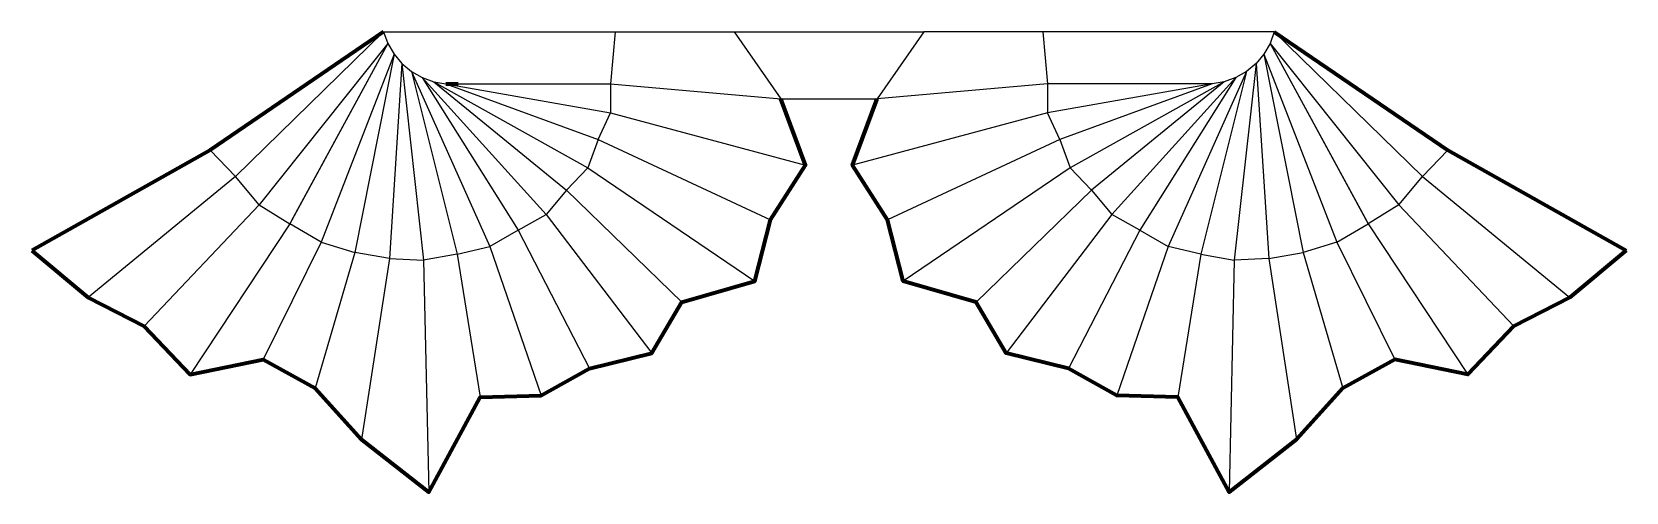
# Model space of a CAD drawing. Header units: millimetres. Extents: x 958 to 1183, y -103 to -38.
import ezdxf

# ---------------------------------------------------------------- set-up
doc = ezdxf.new("R2010")
doc.units = ezdxf.units.MM
for name, color, linetype, true_color in [('图层 01', 5, 'Continuous', 0x0000ff), ('图层 02', 1, 'Continuous', 0xff0000), ('默认值', 18, 'Continuous', 0x000000)]:
    doc.layers.add(name, color=color, linetype=linetype, true_color=true_color)
doc.layers.add('图层 03', color=18, linetype='Continuous', lineweight=200, true_color=0x000000)

msp = doc.modelspace()

# ---------------------------------------------------------------- linework, layer by layer
at = {"layer": '图层 01'}
for p, q in [((1008.23, -39.94), (990.05, -62.8)), ((1132.97, -39.94), (1151.15, -62.8)), ((1009.1, -41.45), (998.79, -68.05)), ((1010.22, -42.79), (1008.44, -70.4)), ((1130.98, -42.79), (1132.76, -70.4)), ((1132.1, -41.45), (1142.41, -68.05)), ((1011.56, -43.91), (1018.04, -69.77)), ((1013.07, -44.78), (1026.67, -66.37)), ((1128.13, -44.78), (1114.53, -66.37)), ((1129.64, -43.91), (1123.16, -69.77)), ((1014.71, -45.37), (1033.51, -60.71)), ((1016.42, -45.68), (1037.96, -53.52)), ((1124.78, -45.68), (1103.23, -53.52)), ((1126.49, -45.37), (1107.69, -60.71)), ((1037.96, -53.52), (1039.71, -49.78)), ((1103.23, -53.52), (1101.49, -49.78)), ((983.13, -55.07), (986.69, -58.8)), ((1158.07, -55.07), (1154.51, -58.8)), ((1033.51, -60.71), (1036.5, -57.55)), ((1107.69, -60.71), (1104.7, -57.55)), ((1033.51, -60.71), (1049.8, -76.56)), ((1107.69, -60.71), (1091.4, -76.56)), ((990.05, -62.8), (973.79, -79.95)), ((990.05, -62.8), (994.36, -65.49)), ((1151.15, -62.8), (1146.84, -65.49)), ((1151.15, -62.8), (1167.41, -79.95)), ((1026.67, -66.37), (1030.63, -64.14)), ((1114.53, -66.37), (1110.57, -64.14)), ((1026.67, -66.37), (1036.74, -85.97)), ((1114.53, -66.37), (1104.45, -85.97)), ((998.79, -68.05), (990.6, -84.69)), ((998.79, -68.05), (1003.54, -69.54)), ((1018.04, -69.77), (1022.63, -68.69)), ((1018.04, -69.77), (1021.28, -90.02)), ((1123.16, -69.77), (1118.57, -68.69)), ((1123.16, -69.77), (1119.92, -90.02)), ((1142.41, -68.05), (1137.66, -69.54)), ((1142.41, -68.05), (1150.6, -84.69)), ((1008.44, -70.4), (1004.52, -96.02)), ((1008.44, -70.4), (1013.29, -70.6)), ((1132.76, -70.4), (1127.9, -70.6)), ((1132.76, -70.4), (1136.68, -96.02))]:
    msp.add_line(p, q, dxfattribs=at)
for points in [[(1057.18, -38.3), (1063.8, -47.79)], [(1084.02, -38.3), (1077.4, -47.79)], [(1039.71, -45.68), (1063.8, -47.79)], [(1101.49, -45.68), (1077.4, -47.79)], [(1037.96, -53.52), (1062.35, -64.89)], [(1103.23, -53.52), (1078.85, -64.89)]]:
    msp.add_lwpolyline(points, dxfattribs=at)
at = {"layer": '图层 02'}
for p, q in [((1007.63, -38.3), (986.69, -58.8)), ((1007.63, -38.3), (1008.23, -39.94)), ((1133.56, -38.3), (1154.51, -58.8)), ((1008.23, -39.94), (994.36, -65.49)), ((1008.23, -39.94), (994.57, -65.1)), ((1008.23, -39.94), (1009.1, -41.45)), ((1132.97, -39.94), (1146.62, -65.1)), ((1132.97, -39.94), (1146.84, -65.49)), ((1009.1, -41.45), (1003.54, -69.54)), ((1009.1, -41.45), (1010.22, -42.79)), ((1010.22, -42.79), (1011.56, -43.91)), ((1010.22, -42.79), (1013.29, -70.6)), ((1130.98, -42.79), (1127.9, -70.6)), ((1132.1, -41.45), (1137.66, -69.54)), ((1011.56, -43.91), (1013.07, -44.78)), ((1011.56, -43.91), (1022.63, -68.69)), ((1013.07, -44.78), (1014.71, -45.37)), ((1013.07, -44.78), (1030.63, -64.14)), ((1128.13, -44.78), (1110.57, -64.14)), ((1129.64, -43.91), (1118.57, -68.69)), ((1014.71, -45.37), (1016.42, -45.68)), ((1014.71, -45.37), (1036.5, -57.55)), ((1016.42, -45.68), (1039.71, -45.68)), ((1016.42, -45.68), (1039.71, -49.78)), ((1124.78, -45.68), (1101.49, -45.68)), ((1124.78, -45.68), (1101.49, -49.78)), ((1126.49, -45.37), (1104.7, -57.55)), ((1039.71, -49.78), (1067.28, -57.17)), ((1101.49, -49.78), (1073.92, -57.17)), ((986.69, -58.79), (965.85, -75.9)), ((990.05, -62.8), (986.69, -58.8)), ((1033.51, -60.71), (1030.63, -64.14)), ((1107.69, -60.71), (1110.57, -64.14)), ((1151.15, -62.8), (1154.51, -58.8)), ((1154.51, -58.79), (1175.35, -75.9)), ((1030.63, -64.14), (1045.56, -83.8)), ((1110.57, -64.14), (1095.64, -83.8)), ((994.36, -65.49), (980.26, -86.8)), ((998.79, -68.05), (994.36, -65.49)), ((1026.67, -66.37), (1022.63, -68.69)), ((1114.53, -66.37), (1118.57, -68.69)), ((1142.41, -68.05), (1146.84, -65.49)), ((1146.84, -65.49), (1160.93, -86.8)), ((1003.54, -69.54), (997.96, -88.76)), ((1008.44, -70.4), (1003.54, -69.54)), ((1018.04, -69.77), (1013.29, -70.6)), ((1022.63, -68.69), (1029.92, -89.78)), ((1118.57, -68.69), (1111.27, -89.78)), ((1123.16, -69.77), (1127.9, -70.6)), ((1132.76, -70.4), (1137.66, -69.54)), ((1137.66, -69.54), (1143.24, -88.76)), ((1013.29, -70.6), (1014.04, -103.46)), ((1127.9, -70.6), (1127.16, -103.46))]:
    msp.add_line(p, q, dxfattribs=at)
for points in [[(1040.35, -38.3), (1039.71, -45.68)], [(1100.85, -38.3), (1101.49, -45.68)], [(1133.56, -38.3), (1132.97, -39.94), (1132.1, -41.45), (1130.98, -42.79), (1129.64, -43.91), (1128.13, -44.78), (1126.49, -45.37), (1124.78, -45.68), (1123.03, -45.68)], [(1039.71, -45.68), (1039.71, -49.78)], [(1101.49, -45.68), (1101.49, -49.78)], [(1037.96, -53.52), (1036.5, -57.55)], [(1103.23, -53.52), (1104.7, -57.55)], [(1036.5, -57.55), (1060.12, -73.61)], [(1104.7, -57.55), (1081.08, -73.61)]]:
    msp.add_lwpolyline(points, dxfattribs=at)
at = {"layer": '图层 03'}
for p, q in [((1007.63, -38.3), (983.13, -55.07)), ((1133.56, -38.3), (1158.07, -55.07)), ((1016.42, -45.68), (1018.16, -45.68)), ((983.13, -55.07), (957.9, -69.27)), ((1158.07, -55.07), (1183.3, -69.27))]:
    msp.add_line(p, q, dxfattribs=at)
for points in [[(957.9, -69.27), (965.85, -75.9), (973.79, -79.95), (980.26, -86.8), (990.6, -84.69), (997.96, -88.76), (1004.52, -96.02), (1014.04, -103.46), (1021.28, -90.02), (1029.92, -89.78), (1036.74, -85.97), (1045.56, -83.8), (1049.8, -76.56), (1060.12, -73.61), (1062.35, -64.89), (1067.28, -57.17), (1063.8, -47.79)], [(1183.3, -69.27), (1175.35, -75.9), (1167.41, -79.95), (1160.93, -86.8), (1150.6, -84.69), (1143.24, -88.76), (1136.68, -96.02), (1127.16, -103.46), (1119.92, -90.02), (1111.27, -89.78), (1104.45, -85.97), (1095.64, -83.8), (1091.4, -76.56), (1081.08, -73.61), (1078.85, -64.89), (1073.92, -57.17), (1077.4, -47.79)]]:
    msp.add_lwpolyline(points, dxfattribs=at)
at = {"layer": '默认值'}
for points in [[(1007.63, -38.3), (1057.18, -38.3)], [(1057.18, -38.3), (1084.02, -38.3)], [(1133.56, -38.3), (1084.02, -38.3)], [(1063.8, -47.79), (1077.4, -47.79)]]:
    msp.add_lwpolyline(points, dxfattribs=at)

doc.saveas('drawing.dxf')
